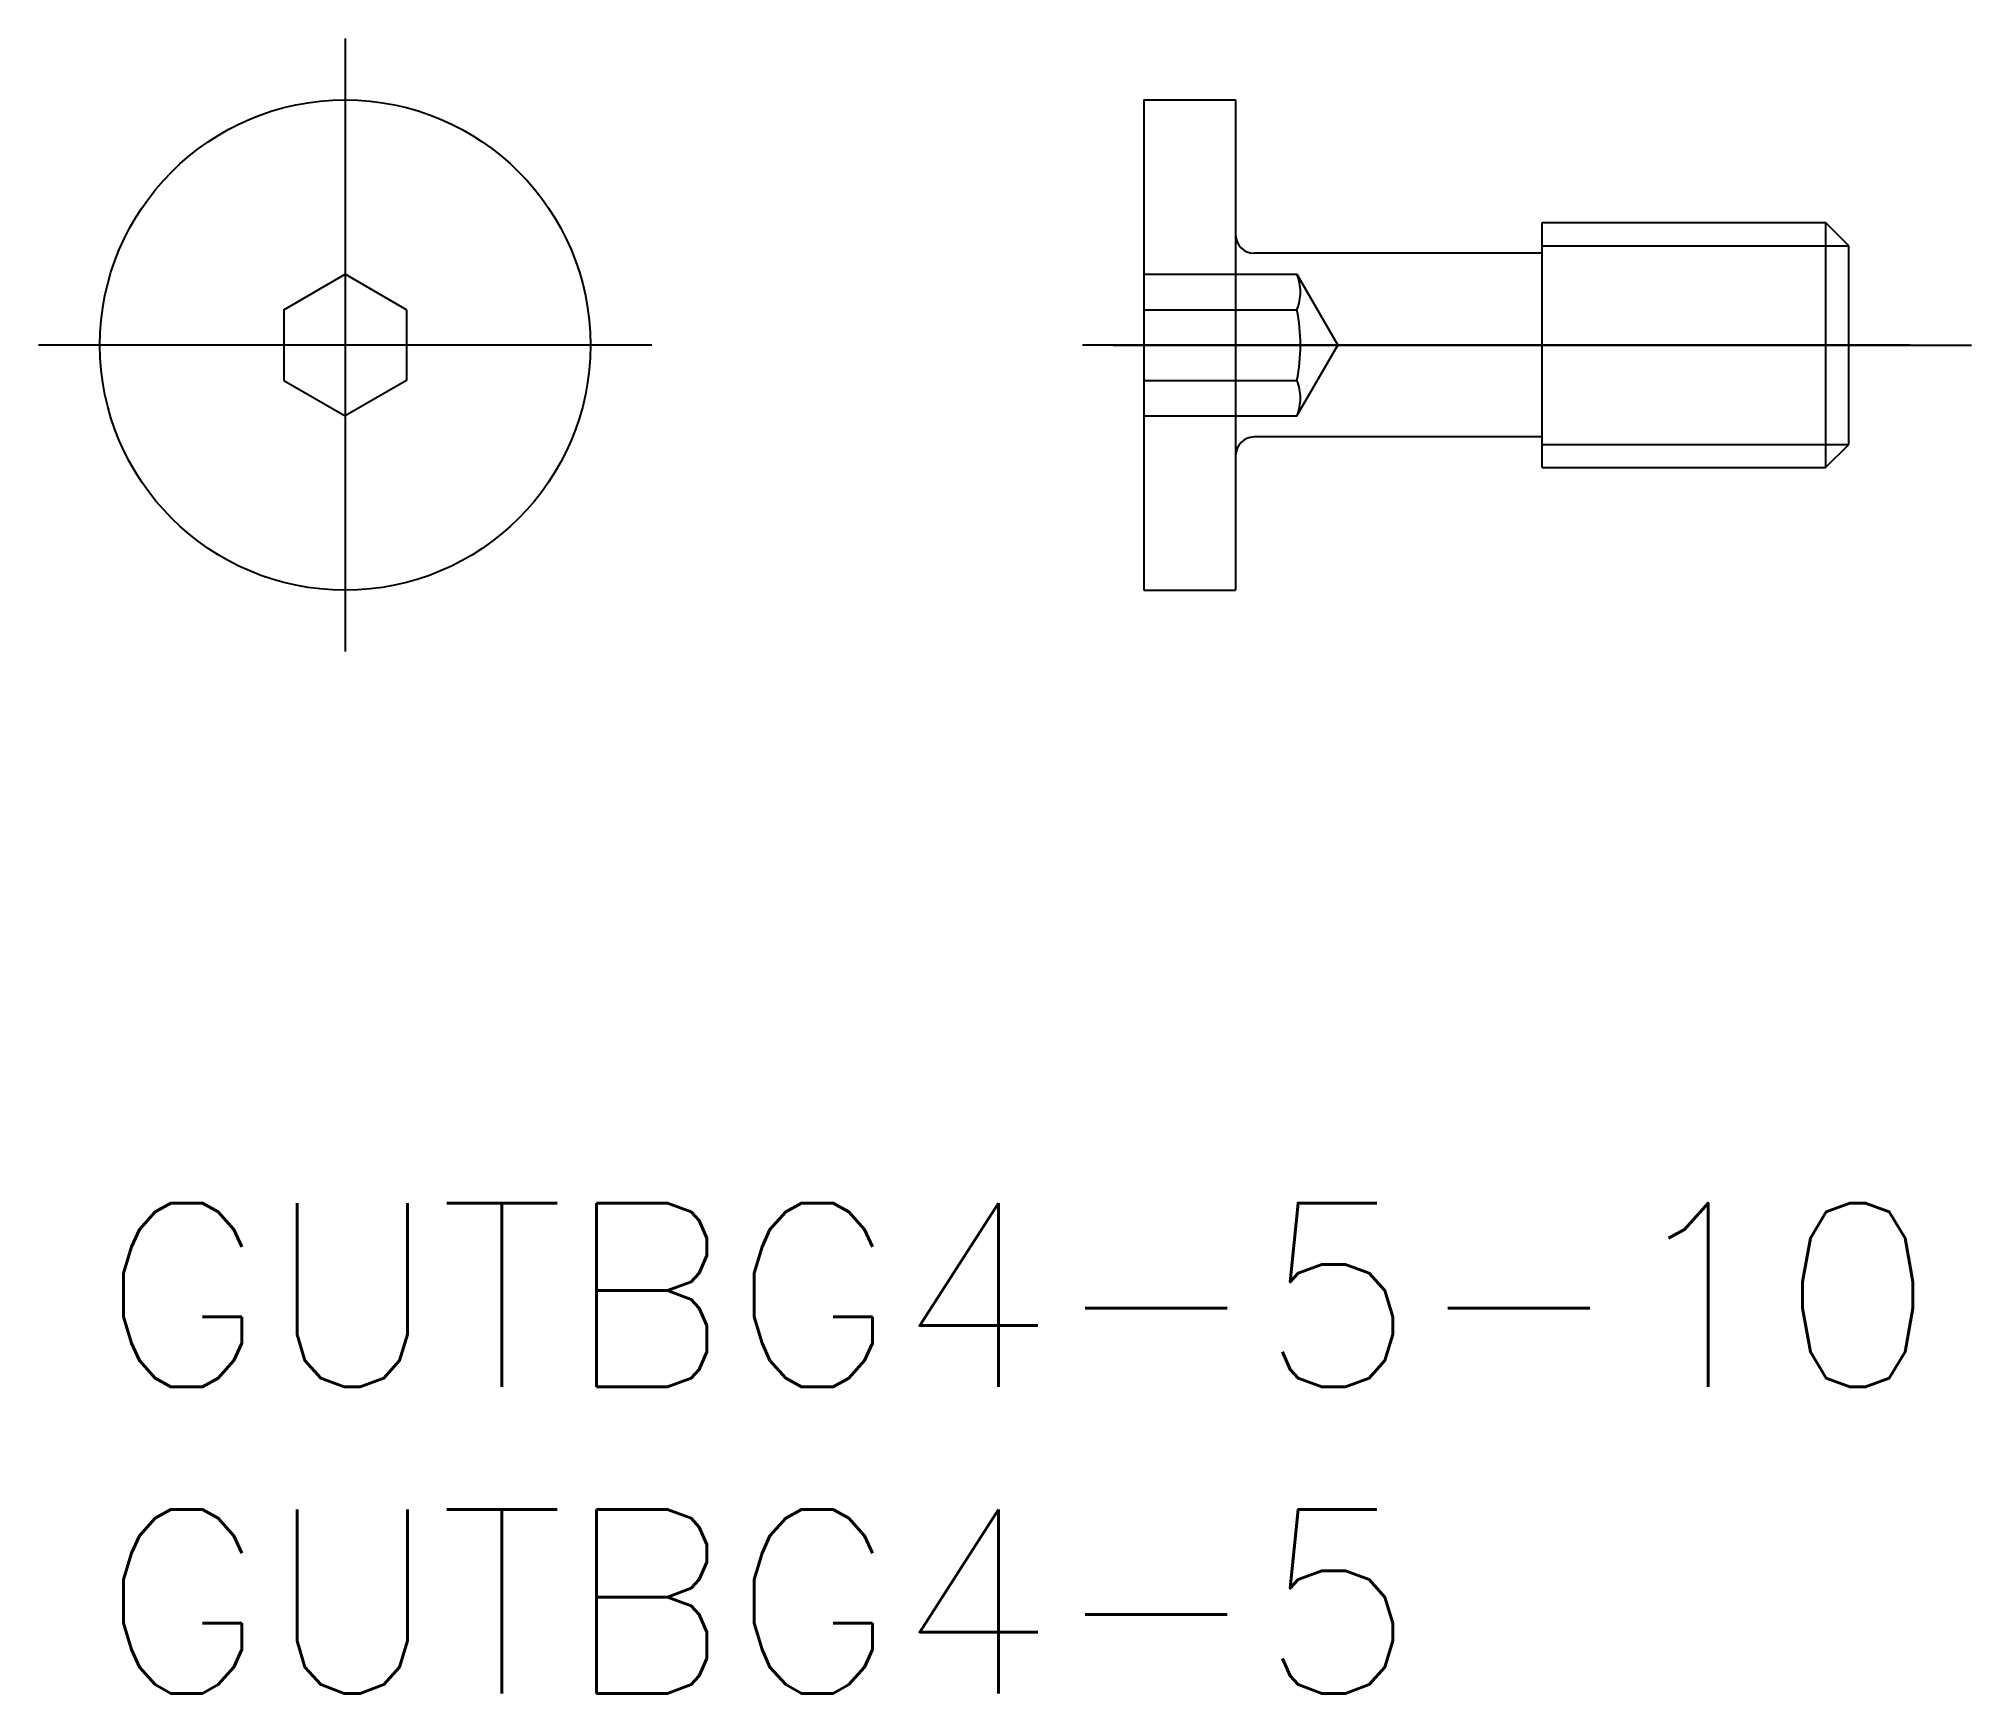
# Model space of a CAD drawing. Extents: x -1 to 30.5, y -8 to 19.
import ezdxf

# ---------------------------------------------------------------- set-up
doc = ezdxf.new("R2010")
doc.units = 0
doc.header["$LTSCALE"] = 0.5
doc.linetypes.add('CENTER', pattern=[50.8, 31.75, -6.35, 6.35, -6.35])
doc.linetypes.add('DASHED', pattern=[19.05, 12.7, -6.35])
for name, color, linetype in [('MSM_CENTER', 1, 'CENTER'), ('MSM_CONTINUOUS', 7, 'CONTINUOUS'), ('MSM_DASHED', 4, 'DASHED'), ('MSM_NARROW', 5, 'CONTINUOUS'), ('MSM_PART_NUMBER', 7, 'CONTINUOUS')]:
    doc.layers.add(name, color=color, linetype=linetype)
doc.styles.get("Standard").update_dxf_attribs({"font": 'txt.shx', "height": 3, "bigfont": 'bigfont.shx'})

# ---------------------------------------------------------------- blocks, each defined once
blk = doc.blocks.new('*U2')
at = {"layer": 'MSM_PART_NUMBER'}
blk.add_text('GUTBG4-5-10', height=3, dxfattribs=at).set_placement((0, -3))
blk = doc.blocks.new('*U3')
at = {"layer": 'MSM_PART_NUMBER'}
blk.add_text('GUTBG4-5', height=3, dxfattribs=at).set_placement((0, -8))

msp = doc.modelspace()

# ---------------------------------------------------------------- linework, layer by layer
at = {"layer": 'MSM_CENTER'}
for p, q in [((4, 19), (4, 9)), ((9, 14), (-1, 14)), ((29.524, 14), (16.024, 14)), ((16.524, 14), (30.524, 14))]:
    msp.add_line(p, q, dxfattribs=at)
at = {"layer": 'MSM_CONTINUOUS'}
for p, q in [((17.024, 18), (18.524, 18)), ((17.024, 18), (17.024, 10)), ((18.524, 18), (18.524, 10)), ((23.524, 12), (23.524, 16)), ((23.524, 16), (28.145, 16)), ((28.145, 16), (28.145, 12)), ((28.524, 15.621), (28.145, 16)), ((23.524, 15.5), (18.824, 15.5)), ((28.524, 12.379), (28.524, 15.621)), ((3, 14.577), (4, 15.155)), ((5, 14.577), (4, 15.155)), ((3, 14.577), (3, 13.423)), ((5, 14.577), (5, 13.423)), ((3, 13.423), (4, 12.845)), ((5, 13.423), (4, 12.845)), ((23.524, 12.5), (18.824, 12.5)), ((28.145, 12), (28.524, 12.379)), ((23.524, 12), (28.145, 12)), ((17.024, 10), (18.524, 10))]:
    msp.add_line(p, q, dxfattribs=at)
msp.add_circle((4, 14), 4, dxfattribs=at)
for centre, start, end in [((18.824, 15.8), 180, 270), ((18.824, 12.2), 90, 180)]:
    msp.add_arc(centre, 0.3, start, end, dxfattribs=at)
at = {"layer": 'MSM_DASHED'}
for p, q in [((17.024, 15.155), (19.524, 15.155)), ((19.524, 15.155), (20.191, 14)), ((17.024, 14.577), (19.524, 14.577)), ((19.524, 12.845), (20.191, 14)), ((17.024, 13.423), (19.524, 13.423)), ((17.024, 12.845), (19.524, 12.845))]:
    msp.add_line(p, q, dxfattribs=at)
for centre, radius, start, end in [((18.809, 14.866), 0.771, 338.0126, 21.9874), ((16.58, 14), 3, 348.9042, 11.0958), ((18.809, 13.134), 0.771, 338.0126, 21.9874)]:
    msp.add_arc(centre, radius, start, end, dxfattribs=at)
at = {"layer": 'MSM_NARROW'}
for p, q in [((23.524, 15.621), (28.524, 15.621)), ((23.524, 12.379), (28.524, 12.379))]:
    msp.add_line(p, q, dxfattribs=at)

# ---------------------------------------------------------------- block references
at = {"layer": 'MSM_CONTINUOUS'}
for name in ['*U2', '*U3']:
    msp.add_blockref(name, (0, 0), dxfattribs=at)

doc.saveas('drawing.dxf')
